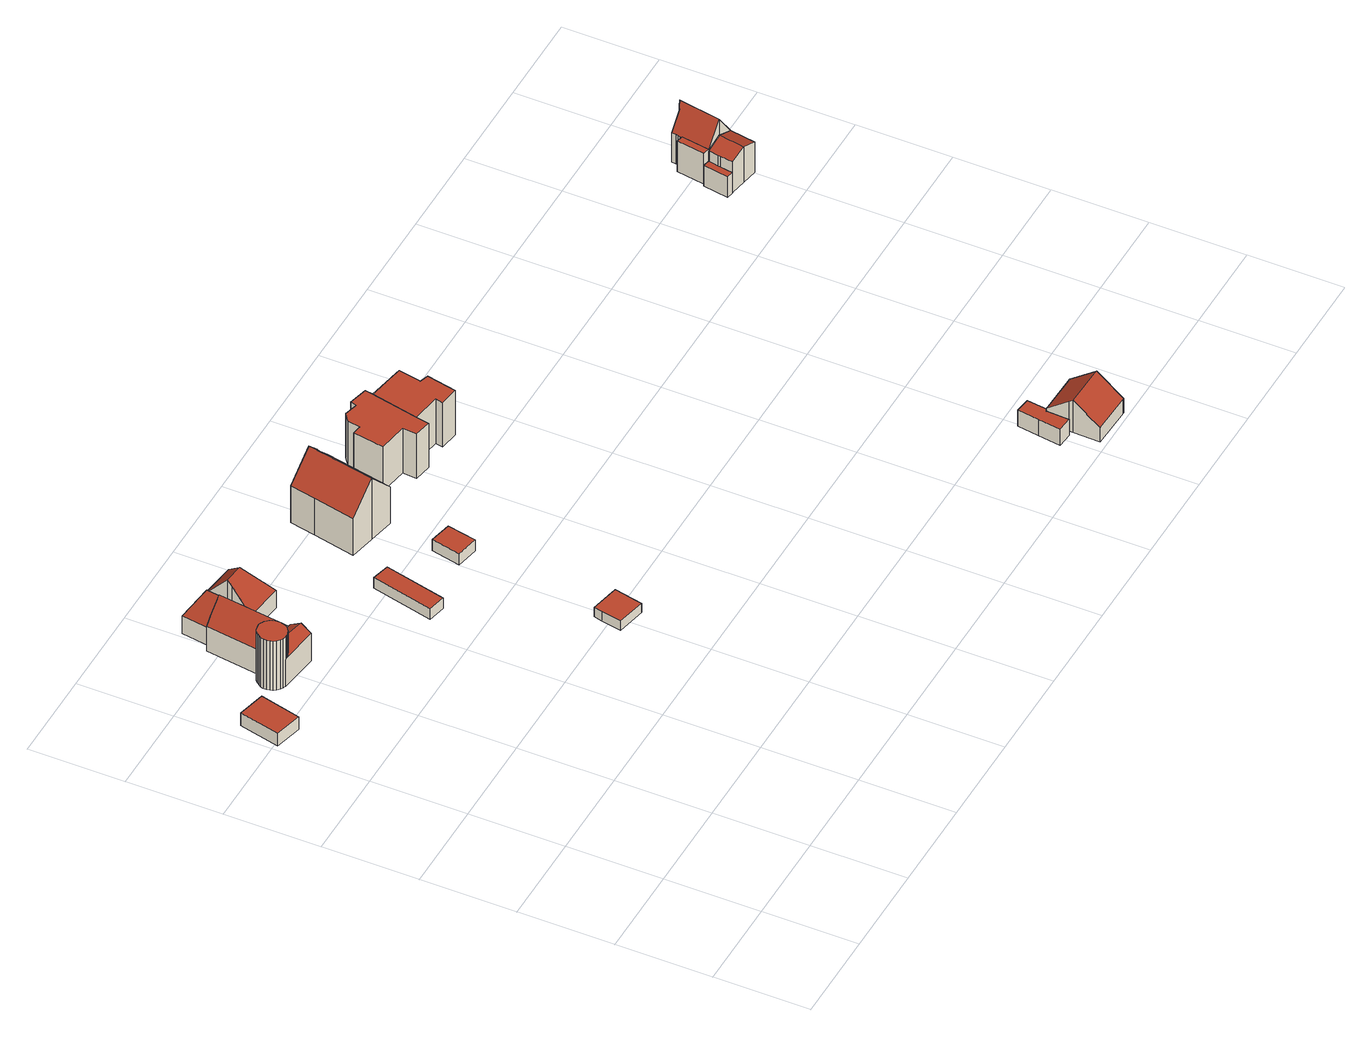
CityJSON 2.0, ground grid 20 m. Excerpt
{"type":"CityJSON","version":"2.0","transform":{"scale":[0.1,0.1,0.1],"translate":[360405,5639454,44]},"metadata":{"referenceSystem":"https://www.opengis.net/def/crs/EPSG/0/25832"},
"CityObjects":{
"building1":{"type":"Building","attributes":{"Geometrietyp2DReferenz":"3000","Gemeindeschluessel":"05315000","function":"31001_2463","roofType":"1000","measuredHeight":3.14,"storeysAboveGround":1},"address":[{"country":"Germany","locality":"Köln","thoroughfareNumber":"47","thoroughfareName":"Uferstr. Ro"}],"geometry":[{"type":"Solid","lod":"2","boundaries":[[[[0,1,2,3]],[[4,5,1,0]],[[6,7,5,4]],[[3,2,7,6]],[[4,0,3,6]],[[1,5,7,2]]]],"semantics":{"surfaces":[{"type":"WallSurface"},{"type":"RoofSurface"},{"type":"GroundSurface"}],"values":[[0,0,0,0,1,2]]}}]},
"building2":{"type":"Building","attributes":{"Gemeindeschluessel":"05315000","Geometrietyp2DReferenz":"3000","function":"31001_1010"},"address":[{"country":"Germany","locality":"Köln","thoroughfareNumber":"47","thoroughfareName":"Uferstr. Ro"}],"children":["building2-1","building2-2","building2-3","building2-4","building2-5"]},
"building2-1":{"type":"BuildingPart","attributes":{"roofType":"3100","measuredHeight":10.63,"storeysAboveGround":2},"parents":["building2"],"geometry":[{"type":"MultiSurface","lod":"2","boundaries":[[[8,9,10,11]],[[12,13,14,15]],[[16,17,13,12]],[[18,19,20,21]],[[22,23,19,18]],[[22,18,21,24,25,26]],[[16,12,15,27,28,29,30,8,11,31,26,25]],[[32,33,10,9,34,35,36,37,14,13,17,38,39,20,19,23]],[[26,40,41]],[[41,40,32,23,22]],[[26,31,42,40]],[[32,40,42,33]],[[31,11,43,42]],[[10,33,42,43]],[[44,45,34,9]],[[8,30,45,44]],[[45,46,35,34]],[[30,29,46,45]],[[46,47,36,35]],[[29,28,47,46]],[[47,48,37,36]],[[28,27,48,47]],[[48,49,14,37]],[[27,15,49,48]],[[25,50,51,16]],[[52,38,17,53]],[[51,50,52,53]],[[52,54,55,39,38]],[[25,24,56,57,50]],[[50,57,54,52]],[[55,54,57,56]],[[55,58,20,39]],[[21,59,60]],[[24,60,59,58,55]]],"semantics":{"surfaces":[{"type":"WallSurface"},{"type":"RoofSurface"},{"type":"GroundSurface"},{"type":"ClosureSurface"}],"values":[0,0,0,0,0,1,1,2,0,3,0,3,0,3,0,3,0,3,0,3,0,3,0,3,0,0,3,0,0,3,3,0,0,3]}}]},
"building2-2":{"type":"BuildingPart","attributes":{"roofType":"3100","measuredHeight":8.18,"storeysAboveGround":2},"parents":["building2"],"geometry":[{"type":"MultiSurface","lod":"2","boundaries":[[[61,62,23,63]],[[64,65,62,61]],[[66,67,65,64]],[[68,69,70,71,72,73,74,75,76,77,78,79,80,66,64,61,81]],[[63,42,43,82,83,84,85,86,87,88,89,90,81,61]],[[91,92,93,94,95,96,97,98,99,100,101,102,103,104,105,106,107,108,109,110,111,112,113,10,33,23,62,65,67]],[[114,91,67,115]],[[66,80,114,115]],[[116,92,91,114]],[[80,79,116,114]],[[117,93,92,116]],[[79,78,117,116]],[[118,94,93,117]],[[78,77,118,117]],[[119,95,94,118]],[[77,76,119,118]],[[119,120,96,95]],[[76,75,120,119]],[[121,97,96,120]],[[75,74,121,120]],[[122,98,97,121]],[[74,73,122,121]],[[122,123,99,98]],[[73,72,123,122]],[[124,100,99,123]],[[72,71,124,123]],[[125,101,100,124]],[[71,70,125,124]],[[125,126,102,101]],[[70,69,126,125]],[[126,127,103,102]],[[69,68,127,126]],[[128,104,103,127]],[[68,81,128,127]],[[128,129,105,104]],[[81,90,129,128]],[[129,130,106,105]],[[90,89,130,129]],[[130,131,107,106]],[[89,88,131,130]],[[131,132,108,107]],[[88,87,132,131]],[[132,133,109,108]],[[87,86,133,132]],[[133,134,110,109]],[[86,85,134,133]],[[134,135,111,110]],[[85,84,135,134]],[[135,136,112,111]],[[84,83,136,135]],[[136,137,113,112]],[[83,82,137,136]],[[137,138,10,113]],[[82,43,138,137]],[[43,42,33,10]],[[63,22,41]],[[40,41,22,23,32]],[[42,40,32,33]]],"semantics":{"surfaces":[{"type":"WallSurface"},{"type":"RoofSurface"},{"type":"GroundSurface"},{"type":"ClosureSurface"}],"values":[0,0,0,1,1,2,0,3,0,3,0,3,0,3,0,3,0,3,0,3,0,3,0,3,0,3,0,3,0,3,0,3,0,3,0,3,0,3,0,3,0,3,0,3,0,3,0,3,0,3,0,3,0,3,3,0,3,3]}}]},
"building2-3":{"type":"BuildingPart","attributes":{"roofType":"5000","measuredHeight":10.7,"storeysAboveGround":2},"address":[{"country":"Germany","locality":"Köln","thoroughfareNumber":"47","thoroughfareName":"Uferstr. Ro"}],"parents":["building2"],"geometry":[{"type":"MultiSurface","lod":"2","boundaries":[[[139,140,141,142]],[[143,144,140,139]],[[59,58,144,143]],[[145,146,59,143,147]],[[143,139,147]],[[139,142,145,147]],[[55,148,141,140,144,58]],[[146,24,60]],[[60,24,55,58,59]],[[146,145,149,56]],[[149,148,55,56]],[[145,142,149]],[[148,149,142,141]]],"semantics":{"surfaces":[{"type":"WallSurface"},{"type":"RoofSurface"},{"type":"GroundSurface"},{"type":"ClosureSurface"}],"values":[0,0,0,1,1,1,2,0,3,0,3,0,3]}}]},
"building2-4":{"type":"BuildingPart","attributes":{"roofType":"5000","measuredHeight":9.68,"storeysAboveGround":2},"parents":["building2"],"geometry":[{"type":"MultiSurface","lod":"2","boundaries":[[[150,151,53,51]],[[142,141,151,150]],[[57,56,142,152]],[[142,150,152]],[[150,51,57,152]],[[53,151,141,55,54]],[[50,51,53,52]],[[57,50,52,54]],[[149,56,55,148]],[[142,149,148,141]],[[57,54,55,56]]],"semantics":{"surfaces":[{"type":"WallSurface"},{"type":"RoofSurface"},{"type":"GroundSurface"},{"type":"ClosureSurface"}],"values":[0,0,1,1,1,2,3,3,3,3,3]}}]},
"building2-5":{"type":"BuildingPart","attributes":{"roofType":"1000","measuredHeight":12.12,"storeysAboveGround":2},"address":[{"country":"Germany","locality":"Köln","thoroughfareNumber":"47","thoroughfareName":"Uferstr. Ro"}],"parents":["building2"],"geometry":[{"type":"MultiSurface","lod":"2","boundaries":[[[153,154,155,156]],[[157,158,154,153]],[[159,160,158,157]],[[161,162,160,159]],[[163,164,162,161]],[[165,166,164,163]],[[167,49,166,165]],[[168,169,115,170]],[[171,172,169,168]],[[173,174,172,171]],[[175,176,174,173]],[[177,178,176,175]],[[179,180,178,177]],[[156,155,180,179]],[[177,175,173,171,168,170,181,182,183,184,185,186,187,188,189,190,191,192,193,194,195,196,197,198,199,200,201,202,203,204,205,206,207,167,165,163,161,159,157,153,156,179]],[[154,158,160,162,164,166,49,48,47,46,45,44,137,136,135,134,133,132,131,130,129,127,126,125,124,123,122,121,120,119,118,117,116,114,115,169,172,174,176,178,180,155]],[[167,207,27,15]],[[48,49,15,27]],[[207,206,28,27]],[[47,48,27,28]],[[206,205,29,28]],[[46,47,28,29]],[[205,204,30,29]],[[45,46,29,30]],[[204,203,8,30]],[[44,45,30,8]],[[203,202,82,43,138,44]],[[137,138,43,82]],[[202,201,83,82]],[[136,137,82,83]],[[201,200,84,83]],[[135,136,83,84]],[[200,199,85,84]],[[134,135,84,85]],[[199,198,86,85]],[[133,134,85,86]],[[198,197,87,86]],[[132,133,86,87]],[[197,196,88,87]],[[131,132,87,88]],[[196,195,89,88]],[[130,131,88,89]],[[195,194,90,89]],[[129,130,89,90]],[[194,193,68,81,90]],[[127,128,81,68]],[[90,81,128,129]],[[193,192,69,68]],[[126,127,68,69]],[[192,191,70,69]],[[125,126,69,70]],[[191,190,71,70]],[[124,125,70,71]],[[190,189,72,71]],[[123,124,71,72]],[[189,188,73,72]],[[122,123,72,73]],[[188,187,74,73]],[[121,122,73,74]],[[187,186,75,74]],[[120,121,74,75]],[[186,185,76,75]],[[119,120,75,76]],[[185,184,77,76]],[[118,119,76,77]],[[184,183,78,77]],[[117,118,77,78]],[[183,182,79,78]],[[116,117,78,79]],[[182,181,80,79]],[[114,116,79,80]],[[181,170,66,80]],[[115,114,80,66]]],"semantics":{"surfaces":[{"type":"WallSurface"},{"type":"RoofSurface"},{"type":"GroundSurface"},{"type":"ClosureSurface"}],"values":[0,0,0,0,0,0,0,0,0,0,0,0,0,0,1,2,0,3,0,3,0,3,0,3,0,3,0,3,0,3,0,3,0,3,0,3,0,3,0,3,0,3,0,3,0,3,3,0,3,0,3,0,3,0,3,0,3,0,3,0,3,0,3,0,3,0,3,0,3,0,3,0,3]}}]},
"building3":{"type":"Building","attributes":{"Geometrietyp2DReferenz":"3000","Gemeindeschluessel":"05315000","function":"31001_2000","roofType":"1000","measuredHeight":2.6,"storeysAboveGround":1},"address":[{"country":"Germany","locality":"Köln","thoroughfareNumber":"48","thoroughfareName":"Uferstr. Ro"}],"geometry":[{"type":"Solid","lod":"2","boundaries":[[[[208,209,210,211]],[[212,213,209,208]],[[214,215,213,212]],[[211,210,215,214]],[[212,208,211,214]],[[209,213,215,210]]]],"semantics":{"surfaces":[{"type":"WallSurface"},{"type":"RoofSurface"},{"type":"GroundSurface"}],"values":[[0,0,0,0,1,2]]}}]},
"building4":{"type":"Building","attributes":{"Geometrietyp2DReferenz":"3000","Gemeindeschluessel":"05315000","function":"31001_2463","roofType":"1000","measuredHeight":2.33,"storeysAboveGround":1},"address":[{"country":"Germany","locality":"Köln","thoroughfareNumber":"49","thoroughfareName":"Uferstr. Ro"}],"geometry":[{"type":"Solid","lod":"2","boundaries":[[[[216,217,218,219]],[[220,221,217,216]],[[222,223,221,220]],[[224,225,223,222]],[[219,218,225,224]],[[222,220,216,219,224]],[[217,221,223,225,218]]]],"semantics":{"surfaces":[{"type":"WallSurface"},{"type":"RoofSurface"},{"type":"GroundSurface"}],"values":[[0,0,0,0,0,1,2]]}}]},
"building5":{"type":"Building","attributes":{"Geometrietyp2DReferenz":"3000","Gemeindeschluessel":"05315000","function":"31001_2463","roofType":"1000","measuredHeight":2.71,"storeysAboveGround":1},"address":[{"country":"Germany","locality":"Köln","thoroughfareNumber":"48","thoroughfareName":"Uferstr. Ro"}],"geometry":[{"type":"Solid","lod":"2","boundaries":[[[[226,227,228,229]],[[230,231,232,233]],[[227,230,233,228]],[[226,231,230,227]],[[229,232,231,226]],[[228,233,232,229]]]],"semantics":{"surfaces":[{"type":"RoofSurface"},{"type":"GroundSurface"},{"type":"WallSurface"}],"values":[[0,1,2,2,2,2]]}}]},
"building6":{"type":"Building","attributes":{"Gemeindeschluessel":"05315000","Geometrietyp2DReferenz":"3000","function":"31001_1010"},"address":[{"country":"Germany","locality":"Köln","thoroughfareNumber":"48","thoroughfareName":"Uferstr. Ro"}],"children":["building6-1","building6-2"]},
"building6-1":{"type":"BuildingPart","attributes":{"roofType":"3100","measuredHeight":15,"storeysAboveGround":1},"parents":["building6"],"geometry":[{"type":"MultiSurface","lod":"2","boundaries":[[[234,235,236,237]],[[238,239,235,234]],[[240,241,239,238]],[[242,243,241,240]],[[244,245,246,247]],[[237,236,245,244]],[[244,247,248,249,242,237]],[[240,238,234,237,242]],[[235,239,241,243,250,251,246,245,236]],[[252,253,250,243]],[[242,249,254,255]],[[255,254,253,252]],[[253,256,251,250]],[[249,248,257,254]],[[254,257,256,253]],[[256,258,246,251]],[[248,247,259,257]],[[257,259,258,256]]],"semantics":{"surfaces":[{"type":"WallSurface"},{"type":"RoofSurface"},{"type":"GroundSurface"},{"type":"ClosureSurface"}],"values":[0,0,0,0,0,0,1,1,2,0,0,3,0,0,3,0,0,3]}}]},
"building6-2":{"type":"BuildingPart","attributes":{"roofType":"1000","measuredHeight":6.09,"storeysAboveGround":1},"address":[{"country":"Germany","locality":"Köln","thoroughfareNumber":"48","thoroughfareName":"Uferstr. Ro"}],"parents":["building6"],"geometry":[{"type":"Solid","lod":"2","boundaries":[[[[260,261,262,263]],[[264,265,261,260]],[[266,267,265,264]],[[268,269,267,266]],[[270,271,269,268]],[[272,273,271,270]],[[274,275,273,272]],[[276,277,275,274]],[[278,279,277,276]],[[280,281,279,278]],[[282,283,281,280]],[[284,285,283,282]],[[259,258,285,284]],[[263,262,252,255]],[[254,257,259,284,282,280,278,276,274,272,270,268,266,264,260,263,255]],[[261,265,267,269,271,273,275,277,279,281,283,285,258,256,253,252,262]],[[259,257,256,258]],[[257,254,253,256]],[[254,255,252,253]]]],"semantics":{"surfaces":[{"type":"WallSurface"},{"type":"RoofSurface"},{"type":"GroundSurface"},{"type":"ClosureSurface"}],"values":[[0,0,0,0,0,0,0,0,0,0,0,0,0,0,1,2,3,3,3]]}}]},
"building7":{"type":"Building","attributes":{"Geometrietyp2DReferenz":"3000","Gemeindeschluessel":"05315000","function":"31001_1010","roofType":"1000","measuredHeight":10.92,"storeysAboveGround":2},"address":[{"country":"Germany","locality":"Köln","thoroughfareNumber":"49","thoroughfareName":"Uferstr. Ro"}],"geometry":[{"type":"Solid","lod":"2","boundaries":[[[[286,287,288,289]],[[290,291,287,286]],[[292,293,291,290]],[[294,295,293,292]],[[296,297,295,294]],[[298,299,297,296]],[[300,301,299,298]],[[302,303,301,300]],[[304,305,303,302]],[[306,307,305,304]],[[308,309,307,306]],[[310,311,309,308]],[[289,288,311,310]],[[308,306,304,302,300,298,296,294,292,290,286,289,310]],[[287,291,293,295,297,299,301,303,305,307,309,311,288]]]],"semantics":{"surfaces":[{"type":"WallSurface"},{"type":"RoofSurface"},{"type":"GroundSurface"}],"values":[[0,0,0,0,0,0,0,0,0,0,0,0,0,1,2]]}}]},
"building8":{"type":"Building","attributes":{"Gemeindeschluessel":"05315000","Geometrietyp2DReferenz":"3000","function":"31001_1010"},"address":[{"country":"Germany","locality":"Köln","thoroughfareNumber":"50","thoroughfareName":"Uferstr. Ro"}],"children":["building8-1","building8-2"]},
"building8-1":{"type":"BuildingPart","attributes":{"roofType":"1000","measuredHeight":10.93,"storeysAboveGround":3},"parents":["building8"],"geometry":[{"type":"MultiSurface","lod":"2","boundaries":[[[312,313,314,315]],[[302,303,313,312]],[[300,301,303,302]],[[316,317,301,300]],[[318,319,320,321]],[[322,323,319,318]],[[324,325,323,322]],[[326,327,325,324]],[[315,314,327,326]],[[324,322,318,321,316,300,302,312,315,326]],[[313,303,301,317,320,319,323,325,327,314]],[[316,321,328,329,330]],[[330,328,320,317]],[[329,328,330]]],"semantics":{"surfaces":[{"type":"WallSurface"},{"type":"RoofSurface"},{"type":"GroundSurface"},{"type":"ClosureSurface"}],"values":[0,0,0,0,0,0,0,0,0,1,2,0,3,3]}}]},
"building8-2":{"type":"BuildingPart","attributes":{"roofType":"3100","measuredHeight":5.02,"storeysAboveGround":3},"address":[{"country":"Germany","locality":"Köln","thoroughfareNumber":"50","thoroughfareName":"Uferstr. Ro"}],"parents":["building8"],"geometry":[{"type":"Solid","lod":"2","boundaries":[[[[328,320,331,332]],[[333,334,317,330]],[[332,331,334,333]],[[333,335,332]],[[332,335,329,328]],[[330,329,335,333]],[[320,317,334,331]],[[328,330,317,320]],[[328,329,330]]]],"semantics":{"surfaces":[{"type":"WallSurface"},{"type":"RoofSurface"},{"type":"GroundSurface"},{"type":"ClosureSurface"}],"values":[[0,0,0,0,1,1,2,3,3]]}}]},
"building9":{"type":"Building","attributes":{"Geometrietyp2DReferenz":"3000","Gemeindeschluessel":"05315000","function":"31001_2463","roofType":"1000","measuredHeight":4.01,"storeysAboveGround":1},"address":[{"country":"Germany","locality":"Köln","thoroughfareNumber":"115","thoroughfareName":"Auenweg Ro"}],"geometry":[{"type":"Solid","lod":"2","boundaries":[[[[336,337,338,339]],[[340,341,337,336]],[[342,343,341,340]],[[344,345,343,342]],[[346,347,345,344]],[[348,349,347,346]],[[339,338,349,348]],[[346,344,342,340,336,339,348]],[[337,341,343,345,347,349,338]]]],"semantics":{"surfaces":[{"type":"WallSurface"},{"type":"RoofSurface"},{"type":"GroundSurface"}],"values":[[0,0,0,0,0,0,0,1,2]]}}]},
"building10":{"type":"Building","attributes":{"Geometrietyp2DReferenz":"3000","Gemeindeschluessel":"05315000","function":"31001_1010","roofType":"3100","measuredHeight":7.87,"storeysAboveGround":1},"address":[{"country":"Germany","locality":"Köln","thoroughfareNumber":"115","thoroughfareName":"Auenweg Ro"}],"geometry":[{"type":"Solid","lod":"2","boundaries":[[[[350,351,352,353]],[[354,355,351,350]],[[356,357,355,354]],[[358,359,357,356]],[[360,361,359,358]],[[362,363,361,360]],[[364,365,363,362]],[[366,367,365,364]],[[353,352,367,366]],[[353,366,364,362,350]],[[360,358,356,354,350,362]],[[351,355,357,359,361,363,365,367,352]]]],"semantics":{"surfaces":[{"type":"WallSurface"},{"type":"RoofSurface"},{"type":"GroundSurface"}],"values":[[0,0,0,0,0,0,0,0,0,1,1,2]]}}]},
"building11":{"type":"Building","attributes":{"Gemeindeschluessel":"05315000","Geometrietyp2DReferenz":"3000","function":"31001_1110"},"address":[{"country":"Germany","locality":"Köln","thoroughfareNumber":"50a","thoroughfareName":"Uferstr. Ro"}],"children":["building11-1","building11-2","building11-3"]},
"building11-1":{"type":"BuildingPart","attributes":{"roofType":"3100","measuredHeight":8.72,"storeysAboveGround":2},"parents":["building11"],"geometry":[{"type":"MultiSurface","lod":"2","boundaries":[[[368,369,370,371]],[[372,373,374,375]],[[376,377,373,372]],[[378,379,377,376]],[[371,370,379,378]],[[378,376,372,371]],[[375,380,381,368,371,372]],[[369,382,383,374,373,377,379,370]],[[368,381,384,385]],[[382,369,385,384]],[[381,380,386,384]],[[383,382,384,386]],[[380,375,387,386]],[[374,383,386,387]]],"semantics":{"surfaces":[{"type":"WallSurface"},{"type":"RoofSurface"},{"type":"GroundSurface"},{"type":"ClosureSurface"}],"values":[0,0,0,0,0,1,1,2,0,3,0,3,0,3]}}]},
"building11-2":{"type":"BuildingPart","attributes":{"roofType":"1000","measuredHeight":4.99,"storeysAboveGround":2},"address":[{"country":"Germany","locality":"Köln","thoroughfareNumber":"50a","thoroughfareName":"Uferstr. Ro"}],"parents":["building11"],"geometry":[{"type":"MultiSurface","lod":"2","boundaries":[[[388,389,390,385]],[[391,392,389,388]],[[385,384,386,387,391,388]],[[393,394,395,390,389,392]],[[396,397,393,392]],[[391,387,397,396]],[[374,383,394,393]],[[387,386,383,374]],[[383,382,395,394]],[[386,384,382,383]],[[382,369,390,395]],[[384,385,369,382]]],"semantics":{"surfaces":[{"type":"WallSurface"},{"type":"RoofSurface"},{"type":"GroundSurface"},{"type":"ClosureSurface"}],"values":[0,0,1,2,0,3,0,3,0,3,0,3]}}]},
"building11-3":{"type":"BuildingPart","attributes":{"roofType":"1000","measuredHeight":7.5,"storeysAboveGround":2},"address":[{"country":"Germany","locality":"Köln","thoroughfareNumber":"50a","thoroughfareName":"Uferstr. Ro"}],"parents":["building11"],"geometry":[{"type":"MultiSurface","lod":"2","boundaries":[[[398,399,396,400]],[[401,402,399,398]],[[403,397,402,401]],[[401,398,400,403]],[[399,402,397,396]],[[403,400,391,387]],[[396,397,387,391]]],"semantics":{"surfaces":[{"type":"WallSurface"},{"type":"RoofSurface"},{"type":"GroundSurface"},{"type":"ClosureSurface"}],"values":[0,0,0,1,2,0,3]}}]},
"building12":{"type":"Building","attributes":{"Geometrietyp2DReferenz":"3000","Gemeindeschluessel":"05315000","function":"31001_1010","roofType":"3100","measuredHeight":12.35,"storeysAboveGround":2},"address":[{"country":"Germany","locality":"Köln","thoroughfareNumber":"50a","thoroughfareName":"Uferstr. Ro"}],"geometry":[{"type":"Solid","lod":"2","boundaries":[[[[375,397,404,405]],[[406,402,397,375]],[[407,408,402,406]],[[409,410,408,407]],[[411,412,410,409]],[[413,414,412,411]],[[415,416,414,413]],[[417,418,416,415]],[[419,420,418,417]],[[421,422,420,419]],[[423,424,422,421]],[[425,426,424,423]],[[427,428,426,425]],[[429,430,428,427]],[[431,432,430,429]],[[433,434,432,431]],[[435,436,434,433]],[[437,438,436,435]],[[376,439,438,437]],[[405,404,439,376]],[[419,417,415,413,411,409,407,406,375,405,421]],[[376,437,435,433,431,429,427,425,423,421,405]],[[397,402,408,410,412,414,416,418,420,422,424,426,428,430,432,434,436,438,439,404]]]],"semantics":{"surfaces":[{"type":"WallSurface"},{"type":"RoofSurface"},{"type":"GroundSurface"}],"values":[[0,0,0,0,0,0,0,0,0,0,0,0,0,0,0,0,0,0,0,0,1,1,2]]}}]}
},
"vertices":[
[80,1060,43],[80,1060,12],[22,1074,12],[22,1074,43],[59,974,43],[59,974,12],[1,988,43],[1,988,12],
[176,1101,88],[176,1101,11],[177,1100,11],[177,1100,88],[177,1221,71],[177,1221,11],[162,1108,11],[162,1108,71],[190,1220,86],[190,1220,11],[246,1097,71],[246,1097,11],[255,1168,11],[255,1168,71],[244,1082,71],[244,1082,11],[261,1210,71],[219,1216,117],[203,1095,117],[165,1107,75],[168,1106,78],[171,1104,82],[174,1103,85],[187,1100,99],[203,1095,11],[187,1100,11],[174,1103,11],[171,1104,11],[168,1106,11],[165,1107,11],[219,1216,11],[261,1210,11],[203,1095,78],[238,1084,78],[187,1100,78],[177,1100,79],[176,1101,12],[174,1103,12],[171,1104,12],[168,1106,12],[165,1107,12],[162,1108,12],[219,1216,98],[190,1220,55],[219,1216,12],[190,1220,12],[226,1215,12],[261,1210,12],[261,1210,55],[226,1215,108],[255,1168,12],[255,1168,55],[257,1182,71],
[241,1059,93],[241,1059,11],[244,1082,78],[238,1037,78],[238,1037,11],[154,1048,78],[154,1048,11],[185,1071,92],[184,1068,91],[183,1065,89],[182,1062,87],[180,1059,86],[178,1057,84],[175,1055,83],[173,1053,82],[170,1051,80],[167,1050,80],[164,1049,79],[160,1048,78],[157,1048,78],[186,1072,93],[179,1098,80],[181,1095,81],[183,1093,82],[184,1090,84],[185,1086,85],[186,1083,87],[186,1081,88],[186,1078,90],[186,1074,92],[157,1048,11],[160,1048,11],[164,1049,11],[167,1050,11],[170,1051,11],[173,1053,11],[175,1055,11],[178,1057,11],[180,1059,11],[182,1062,11],[183,1065,11],[184,1068,11],[185,1071,11],[186,1072,11],[186,1074,11],[186,1078,11],[186,1081,11],[186,1083,11],[185,1086,11],[184,1090,11],[183,1093,11],[181,1095,11],[179,1098,11],[157,1048,12],[154,1048,12],[160,1048,12],[164,1049,12],[167,1050,12],[170,1051,12],[173,1053,12],[175,1055,12],[178,1057,12],[180,1059,12],[182,1062,12],[183,1065,12],[184,1068,12],[185,1071,12],[186,1072,12],[186,1074,12],[186,1078,12],[186,1081,12],[186,1083,12],[185,1086,12],[184,1090,12],[183,1093,12],[181,1095,12],[179,1098,12],[177,1100,12],
[351,1262,55],[351,1262,12],[269,1272,12],[269,1272,55],[338,1158,55],[338,1158,12],[262,1220,118],[261,1210,106],[302,1215,118],[262,1220,12],[262,1220,55],
[199,1282,55],[199,1282,12],[230,1247,108],
[132,1088,133],[132,1088,12],[131,1082,12],[131,1082,133],[135,1093,133],[135,1093,12],[139,1098,133],[139,1098,12],[144,1103,133],[144,1103,12],[149,1106,133],[149,1106,12],[155,1107,133],[155,1107,12],[162,1108,133],[148,1050,133],[148,1050,12],[154,1048,133],[143,1053,133],[143,1053,12],[138,1058,133],[138,1058,12],[134,1063,133],[134,1063,12],[132,1069,133],[132,1069,12],[131,1075,133],[131,1075,12],[157,1048,133],[160,1048,133],[164,1049,133],[167,1050,133],[170,1051,133],[173,1053,133],[175,1055,133],[178,1057,133],[180,1059,133],[182,1062,133],[183,1065,133],[184,1068,133],[185,1071,133],[186,1074,133],[186,1078,133],[186,1081,133],[186,1083,133],[185,1086,133],[184,1090,133],[183,1093,133],[181,1095,133],[179,1098,133],[176,1101,133],[174,1103,133],[171,1104,133],[168,1106,133],[165,1107,133],
[502,1013,39],[502,1013,13],[465,1022,13],[465,1022,39],[471,883,39],[471,883,13],[434,891,39],[434,891,13],
[582,630,28],[582,630,5],[578,612,5],[578,612,28],[643,617,28],[643,617,5],[630,557,28],[630,557,5],[570,570,28],[570,570,5],
[639,901,39],[651,962,39],[605,972,39],[592,911,39],[651,962,12],[639,901,12],[592,911,12],[605,972,12],
[526,1094,105],[526,1094,15],[580,1083,15],[580,1083,165],[544,1182,105],[544,1182,15],[556,1237,105],[556,1237,15],[609,1226,165],[609,1226,15],[634,1072,105],[634,1072,15],[663,1216,15],[663,1216,105],[639,1220,131],[633,1222,139],[633,1222,15],[639,1220,15],[609,1226,16],[633,1222,16],[633,1222,77],[609,1226,77],[639,1220,16],[639,1220,77],[663,1216,16],[663,1216,77],
[614,1237,77],[614,1237,16],[611,1232,16],[611,1232,77],[619,1242,77],[619,1242,16],[624,1245,77],[624,1245,16],[629,1247,77],[629,1247,16],[636,1248,77],[636,1248,16],[642,1248,77],[642,1248,16],[647,1246,77],[647,1246,16],[653,1243,77],[653,1243,16],[657,1238,77],[657,1238,16],[660,1233,77],[660,1233,16],[663,1228,77],[663,1228,16],[664,1222,77],[664,1222,16],
[737,1186,124],[737,1186,15],[718,1189,15],[718,1189,124],[741,1211,124],[741,1211,15],[759,1225,124],[759,1225,15],[787,1218,124],[787,1218,15],[791,1231,124],[791,1231,15],[831,1221,124],[831,1221,15],[828,1204,124],[828,1204,15],[807,1104,124],[807,1104,15],[802,1077,124],[802,1077,15],[766,1084,124],[766,1084,15],[768,1113,124],[768,1113,15],[708,1123,124],[708,1123,15],
[867,1095,124],[867,1095,15],[864,1079,15],[864,1079,124],[868,1197,124],[868,1197,15],[908,1190,124],[908,1190,15],[899,1191,15],[899,1191,124],[899,1142,124],[899,1142,15],[917,1136,124],[917,1136,15],[904,1073,124],[904,1073,15],[899,1191,57],[883,1194,65],[868,1197,57],
[903,1208,15],[903,1208,57],[871,1214,57],[871,1214,15],[887,1211,65],
[1396,168,41],[1396,168,1],[1390,123,1],[1390,123,41],[1427,164,41],[1427,164,1],[1422,120,41],[1422,120,1],[1417,120,41],[1417,120,1],[1415,72,41],[1415,72,1],[1383,75,41],[1383,75,1],
[1415,64,91],[1415,64,12],[1413,8,12],[1413,8,47],[1415,72,85],[1415,72,12],[1417,120,47],[1417,120,12],[1422,120,47],[1422,120,12],[1508,117,47],[1508,117,12],[1506,61,91],[1506,61,12],[1504,5,47],[1504,5,12],[1502,5,47],[1502,5,12],
[1724,913,88],[1724,913,13],[1757,907,13],[1757,907,101],[1766,961,101],[1766,961,13],[1733,966,13],[1733,966,88],[1800,955,88],[1800,955,13],[1791,901,88],[1791,901,13],[1729,945,88],[1728,939,88],[1728,939,13],[1729,945,13],[1728,939,62],[1724,913,62],[1729,945,62],[1733,966,62],
[1709,916,62],[1709,916,12],[1724,913,12],[1718,969,62],[1718,969,12],[1733,966,12],[1729,945,12],[1728,939,12],[1718,969,16],[1733,966,16],
[1728,1028,91],[1728,1028,16],[1718,969,91],[1742,1025,91],[1742,1025,16],[1733,966,91],
[1766,961,16],[1766,961,140],[1742,1025,88],[1743,1030,88],[1743,1030,16],[1744,1034,88],[1744,1034,16],[1745,1039,88],[1745,1039,16],[1746,1049,88],[1746,1049,16],[1772,1045,127],[1772,1045,16],[1776,1048,132],[1776,1048,16],[1780,1049,138],[1780,1049,16],[1781,1050,140],[1781,1050,16],[1784,1050,135],[1784,1050,16],[1789,1050,128],[1789,1050,16],[1794,1050,121],[1794,1050,16],[1798,1048,114],[1798,1048,16],[1802,1045,107],[1802,1045,16],[1805,1042,102],[1805,1042,16],[1807,1038,97],[1807,1038,16],[1813,1037,88],[1813,1037,16],[1800,955,16]
]}
